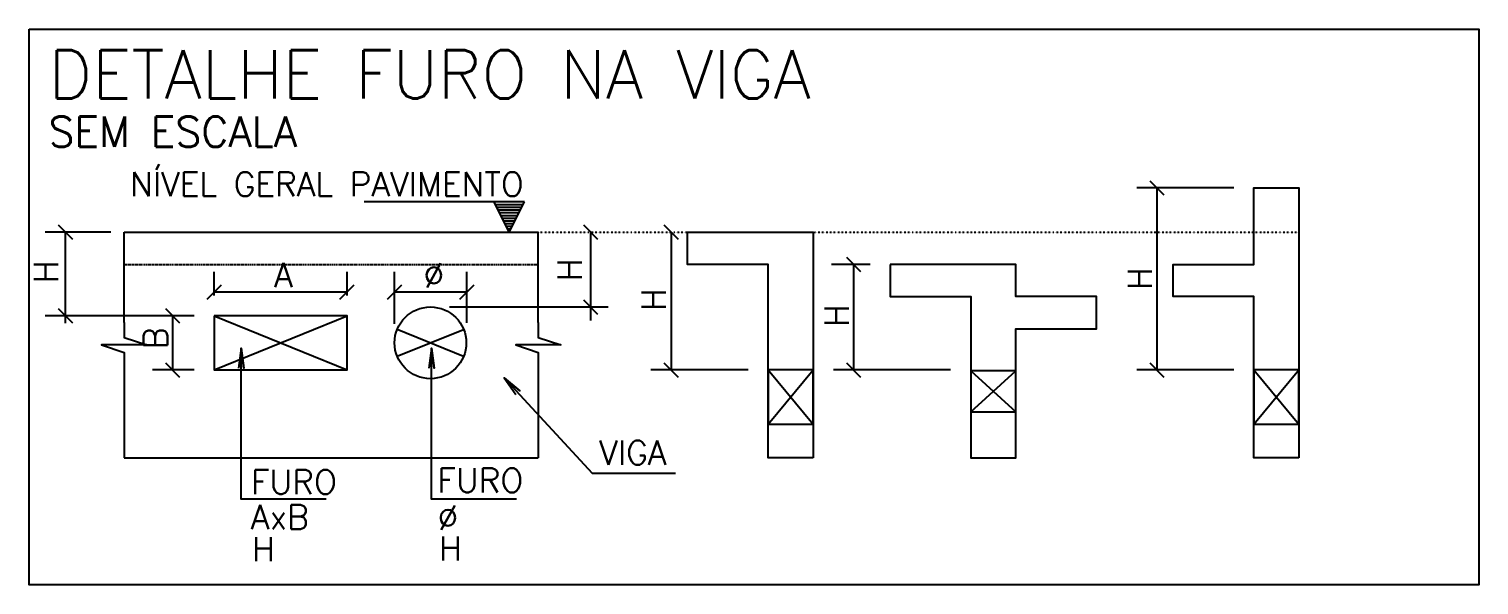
# Model space of a CAD drawing. Extents: x 37185 to 43130, y -8131 to -3926.
# Drawn here: x 41178 to 41974, y -6904 to -6599 of the extents above; entities that cross this region are included whole.
import ezdxf

# ---------------------------------------------------------------- set-up
doc = ezdxf.new("R2010")
doc.units = 0
doc.header["$MEASUREMENT"] = 0
doc.linetypes.add('ESTILO_TQS_0001', pattern=[1, 0.7, -0.3])
doc.linetypes.add('ESTILO_TQS_0002', pattern=[0.4, 0.1, -0.3])
for name, color, linetype in [('36', 253, 'CONTINUOUS'), ('37', 4, 'CONTINUOUS'), ('43', 3, 'CONTINUOUS'), ('53', 242, 'CONTINUOUS'), ('75', 9, 'CONTINUOUS'), ('76', 3, 'CONTINUOUS')]:
    doc.layers.add(name, color=color, linetype=linetype)
doc.styles.get("Standard").update_dxf_attribs({"font": 'ROMANS.SHX'})

msp = doc.modelspace()

# ---------------------------------------------------------------- linework, layer by layer
at = {"layer": '37', "linetype": 'Continuous'}
for p, q in [((41230.12, -6710.79), (41457.42, -6710.79)), ((41230.12, -6760.3), (41230.12, -6710.79)), ((41457.42, -6760.3), (41457.42, -6710.79)), ((41230.12, -6785.06), (41230.12, -6834.57)), ((41457.42, -6785.06), (41457.42, -6834.57)), ((41230.12, -6834.57), (41457.42, -6834.57))]:
    msp.add_line(p, q, dxfattribs=at)
at = {"layer": '37', "linetype": 'ESTILO_TQS_0001'}
msp.add_line((41230.12, -6728.47), (41457.42, -6728.47), dxfattribs=at)
at = {"layer": '37', "linetype": 'Continuous'}
for points in [[(41874.89, -6834.57), (41850.13, -6834.57), (41850.13, -6746.15), (41805.92, -6746.15), (41805.92, -6728.47), (41850.13, -6728.47), (41850.13, -6686.52), (41874.89, -6686.52), (41874.89, -6834.57)], [(41608.31, -6834.57), (41583.55, -6834.57), (41583.55, -6728.47), (41539.34, -6728.47), (41539.34, -6710.79), (41583.55, -6710.79), (41608.31, -6710.79), (41608.31, -6834.57)], [(41650.53, -6728.47), (41650.53, -6746.15), (41694.74, -6746.15), (41694.74, -6834.57), (41719.49, -6834.57), (41719.49, -6763.84), (41763.7, -6763.84), (41763.7, -6746.15), (41719.49, -6746.15), (41719.49, -6728.47), (41650.53, -6728.47)], [(41230.12, -6760.3), (41230.12, -6768.55), (41242.5, -6772.68), (41217.74, -6772.68), (41230.12, -6776.81), (41230.12, -6785.06)], [(41457.42, -6760.3), (41457.42, -6768.55), (41469.8, -6772.68), (41445.04, -6772.68), (41457.42, -6776.81), (41457.42, -6785.06)]]:
    msp.add_lwpolyline(points, dxfattribs=at)
at = {"layer": '43', "linetype": 'Continuous'}
for p, q in [((41457.42, -6710.79), (41457.42, -6710.79)), ((41279.56, -6756.68), (41279.56, -6756.68)), ((41279.56, -6756.68), (41279.56, -6756.68)), ((41352.45, -6756.68), (41352.45, -6756.68)), ((41418.25, -6771.52), (41418.25, -6771.52)), ((41378.58, -6772.13), (41378.58, -6772.13)), ((41279.56, -6786.37), (41279.56, -6786.37)), ((41279.56, -6786.37), (41279.56, -6786.37)), ((41398.85, -6791.19), (41398.85, -6791.19))]:
    msp.add_line(p, q, dxfattribs=at)
at = {"layer": '53', "linetype": 'Continuous'}
for p, q in [((41279.56, -6786.37), (41352.45, -6756.68)), ((41279.56, -6756.68), (41352.45, -6786.37)), ((41380.01, -6764.11), (41416.29, -6778.88)), ((41380.01, -6778.93), (41416.29, -6764.16)), ((41583.55, -6816.06), (41608.31, -6786.37)), ((41583.55, -6786.37), (41608.31, -6816.06)), ((41694.74, -6809.46), (41719.49, -6786.94)), ((41694.74, -6786.94), (41719.49, -6809.46)), ((41850.13, -6816.06), (41874.89, -6786.37)), ((41850.13, -6786.37), (41874.89, -6816.06))]:
    msp.add_line(p, q, dxfattribs=at)
for points in [[(41279.56, -6756.68), (41279.56, -6786.37), (41352.45, -6786.37), (41352.45, -6756.68), (41279.56, -6756.68)], [(41583.55, -6786.37), (41583.55, -6816.06), (41608.31, -6816.06), (41608.31, -6786.37), (41583.55, -6786.37)], [(41694.74, -6786.94), (41694.74, -6809.46), (41719.49, -6809.46), (41719.49, -6786.94), (41694.74, -6786.94)], [(41850.13, -6786.37), (41850.13, -6816.06), (41874.89, -6816.06), (41874.89, -6786.37), (41850.13, -6786.37)]]:
    msp.add_lwpolyline(points, dxfattribs=at)
msp.add_circle((41398.21, -6771.52), 19.68, dxfattribs=at)
at = {"layer": '75', "linetype": 'Continuous'}
for p, q in [((41792.95, -6682.62), (41800.77, -6690.43)), ((41839.08, -6686.52), (41785.81, -6686.52)), ((41796.86, -6686.52), (41796.86, -6786.37)), ((41449.8, -6694.21), (41361.93, -6694.21)), ((41441.51, -6710.79), (41433.22, -6694.21)), ((41433.96, -6695.69), (41449.06, -6695.69)), ((41434.7, -6697.16), (41448.32, -6697.16)), ((41435.43, -6698.64), (41447.58, -6698.64)), ((41436.17, -6700.12), (41446.84, -6700.12)), ((41441.51, -6710.79), (41449.8, -6694.21)), ((41193.89, -6706.88), (41201.7, -6714.69)), ((41436.91, -6701.6), (41446.1, -6701.6)), ((41437.65, -6703.08), (41445.36, -6703.08)), ((41438.39, -6704.56), (41444.62, -6704.56)), ((41439.13, -6706.03), (41443.88, -6706.03)), ((41439.87, -6707.51), (41443.14, -6707.51)), ((41482.16, -6706.88), (41489.98, -6714.69)), ((41526.37, -6706.88), (41534.19, -6714.69)), ((41222.88, -6710.79), (41186.74, -6710.79)), ((41197.79, -6710.79), (41197.79, -6760.74)), ((41440.61, -6708.99), (41442.4, -6708.99)), ((41486.07, -6710.79), (41486.07, -6759.21)), ((41530.28, -6710.79), (41530.28, -6786.37)), ((41639.47, -6728.47), (41618.36, -6728.47)), ((41626.51, -6724.56), (41634.32, -6732.38)), ((41630.41, -6728.47), (41630.41, -6786.37)), ((41275.65, -6747.55), (41283.47, -6739.73)), ((41279.56, -6745.62), (41279.56, -6732.59)), ((41348.55, -6747.55), (41356.36, -6739.73)), ((41352.45, -6745.62), (41352.45, -6732.59)), ((41374.67, -6747.55), (41382.48, -6739.73)), ((41378.58, -6761.08), (41378.58, -6732.59)), ((41414.34, -6747.55), (41422.16, -6739.73)), ((41418.25, -6760.47), (41418.25, -6732.59)), ((41279.56, -6743.64), (41352.45, -6743.64)), ((41378.58, -6743.64), (41418.25, -6743.64)), ((41482.16, -6747.95), (41489.98, -6755.76)), ((41193.89, -6752.77), (41201.7, -6760.58)), ((41252.74, -6752.77), (41260.56, -6760.58)), ((41408.62, -6751.85), (41495.84, -6751.85)), ((41268.51, -6756.68), (41186.74, -6756.68)), ((41268.51, -6756.68), (41245.6, -6756.68)), ((41256.65, -6756.68), (41256.65, -6786.37)), ((41268.51, -6786.37), (41245.6, -6786.37)), ((41252.74, -6782.46), (41260.56, -6790.27)), ((41572.5, -6786.37), (41519.23, -6786.37)), ((41526.37, -6782.46), (41534.19, -6790.27)), ((41683.68, -6786.37), (41619.36, -6786.37)), ((41626.51, -6782.46), (41634.32, -6790.27)), ((41839.08, -6786.37), (41785.81, -6786.37)), ((41792.95, -6782.46), (41800.77, -6790.27))]:
    msp.add_line(p, q, dxfattribs=at)
at = {"layer": '75', "linetype": 'ESTILO_TQS_0002'}
msp.add_line((41457.42, -6710.79), (41874.89, -6710.79), dxfattribs=at)
at = {"layer": '75', "linetype": 'Continuous'}
for points in [[(41177.9, -6599.39), (41973.68, -6599.39), (41973.68, -6904.35), (41177.9, -6904.35), (41177.9, -6599.39)], [(41340.97, -6857.28), (41294.31, -6857.28), (41294.31, -6774.47), (41295.75, -6785.43), (41294.31, -6774.47), (41292.87, -6785.43)], [(41445.52, -6857.28), (41398.85, -6857.28), (41398.85, -6774.47), (41400.3, -6785.43), (41398.85, -6774.47), (41397.41, -6785.43)], [(41532.7, -6843.17), (41487.23, -6843.17), (41438.76, -6790.77), (41447.26, -6797.84), (41438.76, -6790.77), (41445.14, -6799.8)]]:
    msp.add_lwpolyline(points, dxfattribs=at)

# ---------------------------------------------------------------- texts
at = {"layer": '36', "linetype": 'Continuous'}
msp.add_text('SEM ESCALA', height=16.579, dxfattribs=at).set_placement((41188.6, -6664))
at = {"layer": '75', "linetype": 'Continuous'}
for s, height, p in [('NÍVEL GERAL PAVIMENTO', 13.2631, (41233.4, -6691.12)), ('A', 13.26, (41312.47, -6740.99)), ('%%c', 13.263, (41394.44, -6741.12)), ('VIGA', 13.263, (41490.88, -6838.4)), ('FURO', 13.263, (41299.67, -6854.47)), ('FURO', 13.263, (41401.99, -6853.58)), ('AxB', 13.263, (41299.7, -6873.69)), ('%%c', 13.263, (41402.15, -6874.1)), ('H', 13.26, (41300.31, -6891.31)), ('H', 13.26, (41403, -6890.97))]:
    msp.add_text(s, height=height, dxfattribs=at).set_placement(p)
for s, p in [('H', (41193.83, -6738.8)), ('H', (41481.23, -6737.76)), ('H', (41794.21, -6742.61)), ('H', (41527.38, -6754.1)), ('H', (41627.76, -6762.85)), ('B', (41254, -6775.06))]:
    msp.add_text(s, height=13.26, rotation=90, dxfattribs=at).set_placement(p)
at = {"layer": '76', "linetype": 'Continuous'}
msp.add_text('DETALHE FURO NA VIGA', height=26.5261, dxfattribs=at).set_placement((41188.65, -6637.52))

doc.saveas('drawing.dxf')
